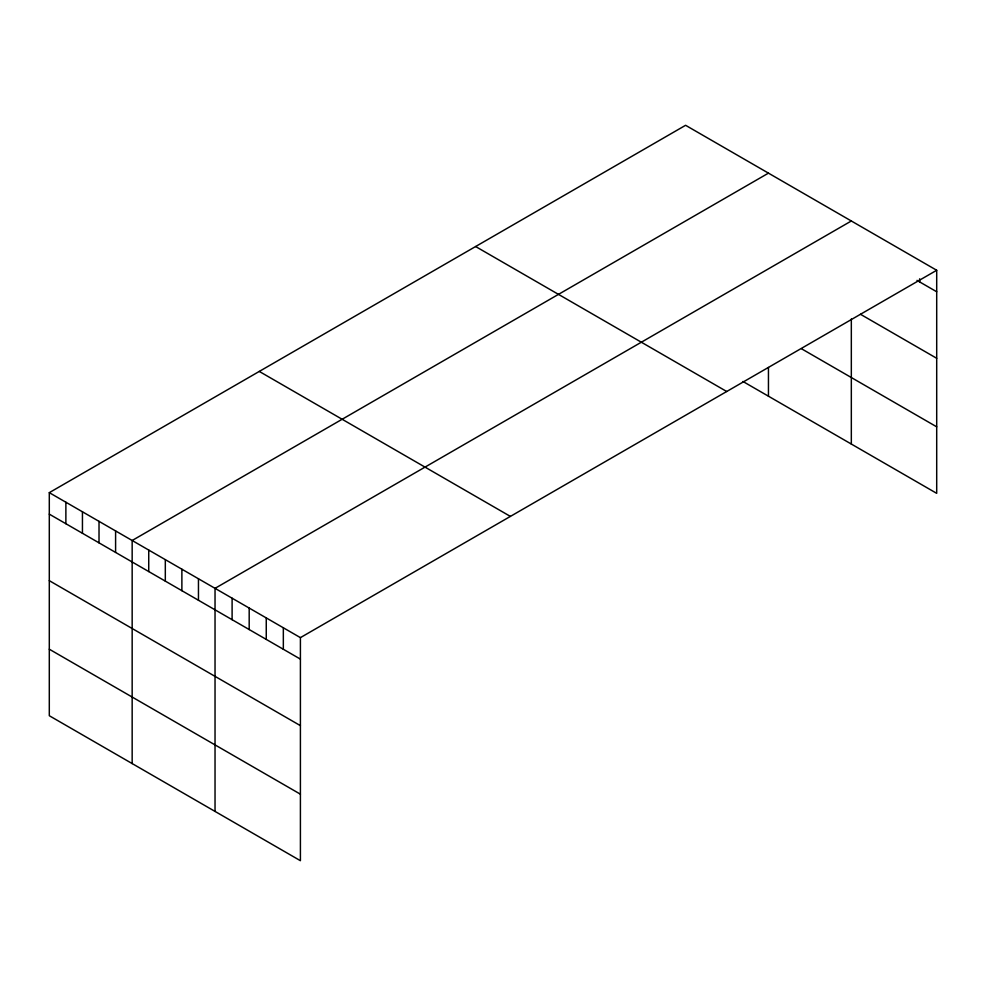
<?xml version="1.0" encoding="UTF-8"?>
<svg xmlns="http://www.w3.org/2000/svg" width="986" height="986" viewBox="0 0 986 986"><rect width="100%" height="100%" fill="white"/><g stroke="black" fill="none" stroke-linecap="round" stroke-linejoin="round"><path stroke-width="1.48" d="M49.3 492.655L300.41 637.634L300.41 860.704L49.3 715.725L49.3 492.655L685.59 125.296L936.7 270.275L936.7 493.345L742.963 381.483M768.451 173.142L132.161 540.501L132.161 763.571M851.325 220.987L215.034 588.346L215.034 811.416M300.41 637.634L936.7 270.275M916.992 280.381L936.7 291.757M860.519 314.3L936.7 358.288M801.606 348.822L936.7 426.827M475.609 246.525L726.719 391.504M259.281 371.426L510.391 516.405M49.3 514.15L300.41 659.116M49.3 580.668L300.41 725.647M49.3 649.207L300.41 794.186M919.63 278.828L919.63 281.91M851.325 318.983L851.325 444.057M768.451 367.482L768.451 396.212M283.339 627.774L283.339 649.256M266.257 617.914L266.257 639.409M249.187 608.054L249.187 629.549M232.104 598.194L232.104 619.689M198.457 578.77L198.457 600.264M181.88 569.205L181.88 590.688M165.315 559.641L165.315 581.124M148.738 550.065L148.738 571.56M115.596 530.924L115.596 552.419M99.019 521.36L99.019 542.855M82.442 511.796L82.442 533.278M65.877 502.219L65.877 523.714"/></g></svg>
